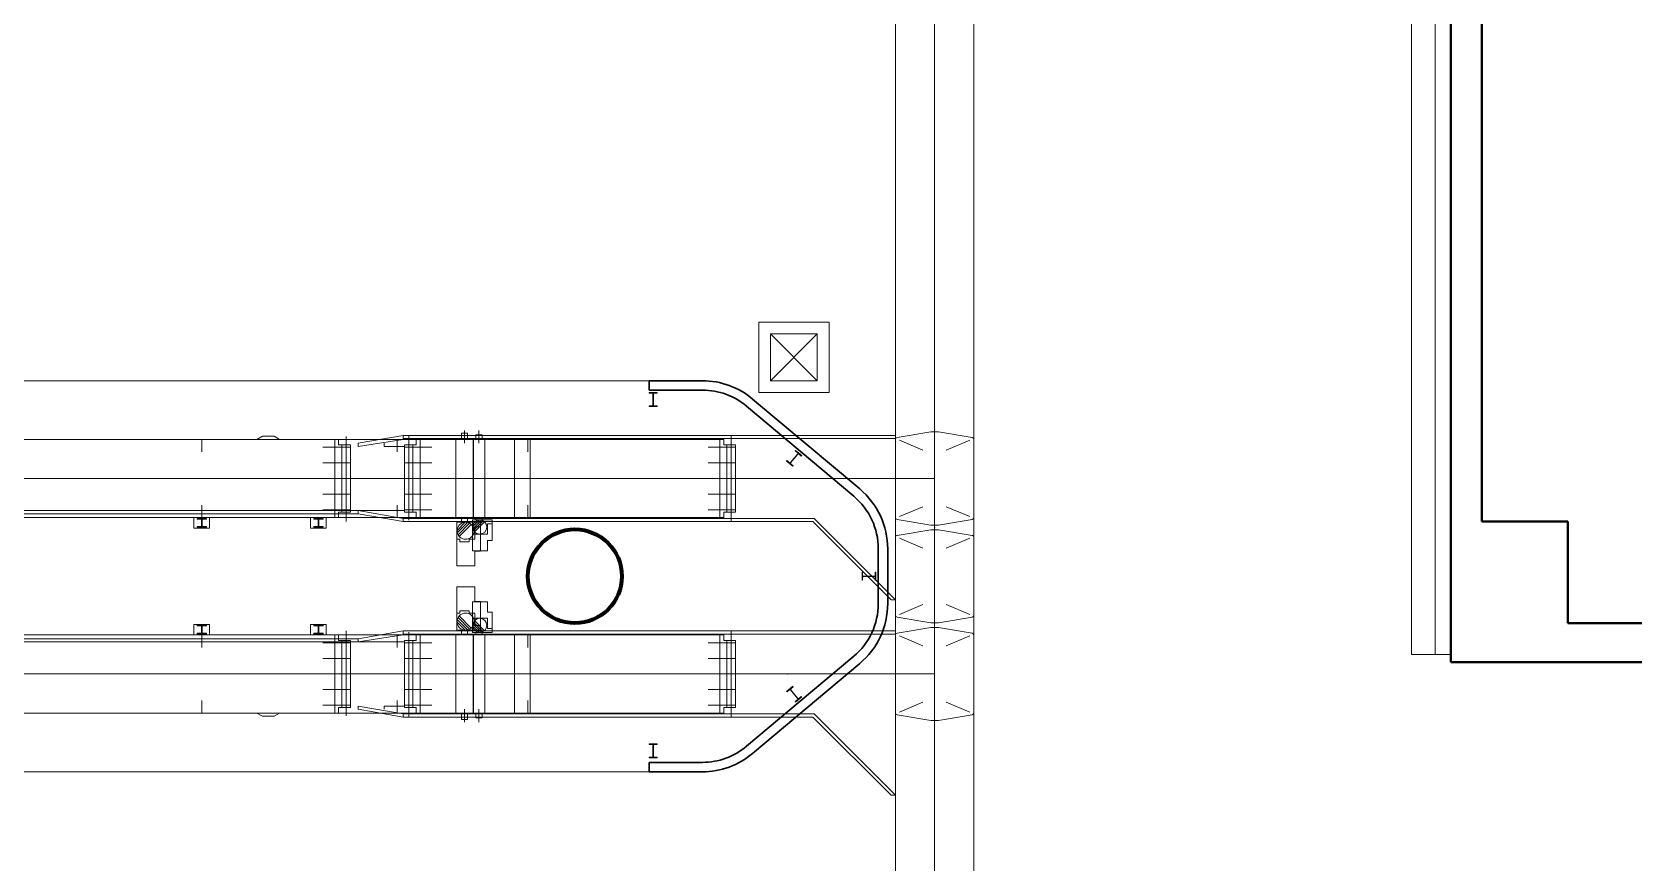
# Model space of a CAD drawing. Header units: metres. Extents: x 1807 to 3745, y 842 to 1968.
# Drawn here: x 3503.06 to 3523.54, y 1520.33 to 1530.96 of the extents above; entities that cross this region are included whole.
import ezdxf

# ---------------------------------------------------------------- set-up
doc = ezdxf.new("R2010")
doc.units = ezdxf.units.M
doc.header["$MEASUREMENT"] = 0
doc.layers.add('Level 1', color=7, linetype='Continuous', lineweight=0)

msp = doc.modelspace()

# ---------------------------------------------------------------- linework, layer by layer
at = {"layer": 'Level 1', "color": 7, "linetype": 'Continuous', "lineweight": 0}
for p, q in [((3521, 1523), (3521, 1585.17)), ((3520.7, 1523), (3520.7, 1582.5)), ((3514.1, 1578.518), (3514.1, 1447.9)), ((3515.1, 1578.518), (3515.1, 1447.9)), ((3512.35, 1527.25), (3513.25, 1527.25)), ((3512.35, 1526.35), (3512.35, 1527.25)), ((3512.5, 1527.1), (3513.1, 1526.5)), ((3513.1, 1527.1), (3512.5, 1526.5)), ((3513.25, 1527.25), (3513.25, 1526.35)), ((3486.27, 1526.5), (3511.63, 1526.5)), ((3513.25, 1526.35), (3512.35, 1526.35)), ((3512.273, 1526.266), (3513.643, 1525.116)), ((3514.599, 1525.874), (3514.601, 1525.876)), ((3514.601, 1525.874), (3514.599, 1525.876)), ((3511.853, 1525.75), (3486.047, 1525.75)), ((3505.228, 1525.75), (3505.228, 1525.59)), ((3506.003, 1525.79), (3505.934, 1525.75)), ((3506.003, 1525.79), (3506.153, 1525.79)), ((3506.223, 1525.75), (3506.153, 1525.79)), ((3506.978, 1525.75), (3506.928, 1525.75)), ((3506.978, 1525.68), (3506.978, 1525.75)), ((3507.128, 1525.68), (3506.978, 1525.68)), ((3507.128, 1524.82), (3507.128, 1525.68)), ((3507.803, 1525.8), (3507.228, 1525.7)), ((3507.228, 1525.66), (3507.803, 1525.75)), ((3507.228, 1525.7), (3507.228, 1525.66)), ((3507.559, 1525.7), (3507.559, 1525.66)), ((3507.818, 1525.66), (3507.559, 1525.66)), ((3507.728, 1525.75), (3507.728, 1525.59)), ((3512, 1525.8), (3507.803, 1525.8)), ((3507.803, 1525.8), (3507.803, 1525.75)), ((3512, 1525.76), (3507.803, 1525.76)), ((3507.819, 1525.68), (3507.819, 1524.82)), ((3507.819, 1525.68), (3507.969, 1525.68)), ((3507.968, 1525.75), (3508.018, 1525.75)), ((3507.969, 1525.68), (3507.969, 1525.75)), ((3508.688, 1525.76), (3508.488, 1525.76)), ((3508.548, 1525.83), (3508.548, 1525.76)), ((3508.628, 1525.83), (3508.548, 1525.83)), ((3508.628, 1525.83), (3508.628, 1525.76)), ((3508.847, 1525.76), (3508.697, 1525.76)), ((3508.812, 1525.81), (3508.732, 1525.81)), ((3508.732, 1525.81), (3508.732, 1525.76)), ((3508.812, 1525.81), (3508.812, 1525.76)), ((3509.4, 1525.75), (3509.4, 1525.59)), ((3511.903, 1525.75), (3511.853, 1525.75)), ((3511.903, 1525.68), (3511.903, 1525.75)), ((3512.053, 1525.68), (3511.903, 1525.68)), ((3512, 1525.8), (3512.72, 1525.8)), ((3512, 1525.8), (3512, 1524.7)), ((3512, 1525.76), (3512.72, 1525.76)), ((3512.053, 1524.82), (3512.053, 1525.68)), ((3512.72, 1525.8), (3514.1, 1525.8)), ((3512.72, 1525.76), (3514.1, 1525.76)), ((3514.1, 1524.751), (3514.1, 1525.749)), ((3514.55, 1525.845), (3514.121, 1525.773)), ((3514.15, 1525.738), (3514.45, 1525.611)), ((3514.65, 1525.845), (3514.55, 1525.845)), ((3514.65, 1525.845), (3515.079, 1525.773)), ((3515.05, 1525.738), (3514.75, 1525.611)), ((3515.1, 1524.751), (3515.1, 1525.749)), ((3515.1, 1524.751), (3515.1, 1525.749)), ((3507.128, 1525.65), (3506.778, 1525.65)), ((3507.128, 1525.45), (3506.778, 1525.45)), ((3507.819, 1525.65), (3508.169, 1525.65)), ((3507.819, 1525.45), (3508.169, 1525.45)), ((3512.053, 1525.65), (3511.703, 1525.65)), ((3512.053, 1525.45), (3511.703, 1525.45)), ((3507.128, 1525.25), (3506.778, 1525.25)), ((3507.819, 1525.25), (3508.169, 1525.25)), ((3512.053, 1525.25), (3511.703, 1525.25)), ((3512.721, 1525.249), (3512.719, 1525.251)), ((3512.721, 1525.251), (3512.719, 1525.249)), ((3514.601, 1525.249), (3514.599, 1525.251)), ((3514.601, 1525.251), (3514.599, 1525.249)), ((3514.599, 1525.249), (3514.601, 1525.251)), ((3514.601, 1525.249), (3514.599, 1525.251)), ((3507.128, 1525.05), (3506.778, 1525.05)), ((3507.819, 1525.05), (3508.169, 1525.05)), ((3512.053, 1525.05), (3511.703, 1525.05)), ((3507.818, 1524.84), (3488.228, 1524.84)), ((3505.228, 1524.91), (3505.228, 1524.75)), ((3507.128, 1524.85), (3506.778, 1524.85)), ((3507.228, 1524.84), (3507.228, 1524.8)), ((3507.803, 1524.74), (3507.228, 1524.84)), ((3507.728, 1524.91), (3507.728, 1524.75)), ((3507.819, 1524.85), (3508.169, 1524.85)), ((3509.4, 1524.91), (3509.4, 1524.75)), ((3512.053, 1524.85), (3511.703, 1524.85)), ((3514.15, 1524.762), (3514.45, 1524.889)), ((3515.05, 1524.762), (3514.75, 1524.889)), ((3511.853, 1524.75), (3486.047, 1524.75)), ((3507.228, 1524.8), (3488.228, 1524.8)), ((3505.128, 1524.616), (3505.128, 1524.75)), ((3505.128, 1524.75), (3505.328, 1524.75)), ((3505.168, 1524.74), (3505.288, 1524.74)), ((3505.168, 1524.74), (3505.168, 1524.73)), ((3505.168, 1524.73), (3505.223, 1524.73)), ((3505.168, 1524.636), (3505.168, 1524.626)), ((3505.168, 1524.636), (3505.223, 1524.636)), ((3505.188, 1524.75), (3505.188, 1524.74)), ((3505.223, 1524.73), (3505.223, 1524.636)), ((3505.233, 1524.73), (3505.288, 1524.73)), ((3505.233, 1524.73), (3505.233, 1524.636)), ((3505.233, 1524.636), (3505.288, 1524.636)), ((3505.268, 1524.75), (3505.268, 1524.74)), ((3505.288, 1524.74), (3505.288, 1524.73)), ((3505.288, 1524.636), (3505.288, 1524.626)), ((3505.328, 1524.616), (3505.328, 1524.75)), ((3506.62, 1524.616), (3506.62, 1524.75)), ((3506.62, 1524.75), (3506.82, 1524.75)), ((3506.66, 1524.74), (3506.78, 1524.74)), ((3506.66, 1524.74), (3506.66, 1524.73)), ((3506.66, 1524.73), (3506.715, 1524.73)), ((3506.66, 1524.636), (3506.66, 1524.626)), ((3506.66, 1524.636), (3506.715, 1524.636)), ((3506.68, 1524.75), (3506.68, 1524.74)), ((3506.715, 1524.73), (3506.715, 1524.636)), ((3506.725, 1524.73), (3506.78, 1524.73)), ((3506.725, 1524.73), (3506.725, 1524.636)), ((3506.725, 1524.636), (3506.78, 1524.636)), ((3506.76, 1524.75), (3506.76, 1524.74)), ((3506.78, 1524.74), (3506.78, 1524.73)), ((3506.78, 1524.636), (3506.78, 1524.626)), ((3506.82, 1524.616), (3506.82, 1524.75)), ((3506.978, 1524.75), (3506.928, 1524.75)), ((3507.128, 1524.82), (3506.978, 1524.82)), ((3506.978, 1524.82), (3506.978, 1524.75)), ((3507.228, 1524.8), (3507.803, 1524.7)), ((3512, 1524.74), (3507.803, 1524.74)), ((3507.803, 1524.74), (3507.803, 1524.7)), ((3512, 1524.7), (3507.803, 1524.7)), ((3507.819, 1524.82), (3507.969, 1524.82)), ((3507.968, 1524.75), (3508.018, 1524.75)), ((3507.969, 1524.82), (3507.969, 1524.75)), ((3508.688, 1524.74), (3508.488, 1524.74)), ((3508.492, 1524.69), (3508.492, 1524.472)), ((3508.492, 1524.69), (3508.792, 1524.69)), ((3508.493, 1524.587), (3508.596, 1524.69)), ((3508.496, 1524.554), (3508.628, 1524.687)), ((3508.506, 1524.529), (3508.654, 1524.677)), ((3508.52, 1524.508), (3508.675, 1524.662)), ((3508.548, 1524.74), (3508.548, 1524.69)), ((3508.628, 1524.74), (3508.628, 1524.69)), ((3508.692, 1524.72), (3508.692, 1524.538)), ((3508.692, 1524.72), (3508.942, 1524.72)), ((3508.692, 1524.633), (3508.779, 1524.72)), ((3508.695, 1524.607), (3508.805, 1524.717)), ((3508.847, 1524.74), (3508.697, 1524.74)), ((3508.703, 1524.585), (3508.827, 1524.709)), ((3508.715, 1524.568), (3508.844, 1524.697)), ((3508.72, 1524.63), (3508.792, 1524.63)), ((3508.72, 1524.63), (3508.72, 1524.472)), ((3508.732, 1524.74), (3508.732, 1524.72)), ((3508.792, 1524.69), (3508.792, 1524.63)), ((3508.812, 1524.74), (3508.812, 1524.72)), ((3508.882, 1524.67), (3508.942, 1524.67)), ((3508.882, 1524.67), (3508.882, 1524.538)), ((3508.942, 1524.72), (3508.942, 1524.67)), ((3511.903, 1524.75), (3511.853, 1524.75)), ((3512.053, 1524.82), (3511.903, 1524.82)), ((3511.903, 1524.82), (3511.903, 1524.75)), ((3512, 1524.74), (3512.72, 1524.74)), ((3512, 1524.7), (3512.72, 1524.7)), ((3512.72, 1524.74), (3513.06, 1524.74)), ((3512.72, 1524.7), (3513.043, 1524.7)), ((3513.043, 1524.7), (3514.043, 1523.7)), ((3513.06, 1524.74), (3514.1, 1523.7)), ((3514.55, 1524.655), (3514.121, 1524.726)), ((3514.65, 1524.655), (3514.55, 1524.655)), ((3514.65, 1524.655), (3515.079, 1524.726)), ((3505.128, 1524.616), (3505.328, 1524.616)), ((3505.168, 1524.626), (3505.288, 1524.626)), ((3506.62, 1524.616), (3506.82, 1524.616)), ((3506.66, 1524.626), (3506.78, 1524.626)), ((3508.492, 1524.472), (3508.528, 1524.472)), ((3508.528, 1524.472), (3508.528, 1524.442)), ((3508.528, 1524.442), (3508.649, 1524.442)), ((3508.648, 1524.472), (3508.648, 1524.442)), ((3508.648, 1524.472), (3508.72, 1524.472)), ((3508.692, 1524.538), (3508.882, 1524.538)), ((3514.1, 1523.501), (3514.1, 1524.499)), ((3514.55, 1524.595), (3514.121, 1524.523)), ((3514.15, 1524.488), (3514.45, 1524.361)), ((3514.65, 1524.595), (3514.55, 1524.595)), ((3514.599, 1524.624), (3514.601, 1524.626)), ((3514.601, 1524.624), (3514.599, 1524.626)), ((3514.65, 1524.595), (3515.079, 1524.523)), ((3515.05, 1524.488), (3514.75, 1524.361)), ((3515.1, 1523.501), (3515.1, 1524.499)), ((3515.1, 1523.501), (3515.1, 1524.499)), ((3514, 1524.35), (3514, 1523.65)), ((3514.599, 1523.999), (3514.601, 1524.001)), ((3514.601, 1523.999), (3514.599, 1524.001)), ((3514.043, 1523.7), (3514.1, 1523.7)), ((3514.15, 1523.512), (3514.45, 1523.639)), ((3515.05, 1523.512), (3514.75, 1523.639)), ((3508.492, 1523.528), (3508.528, 1523.528)), ((3508.492, 1523.31), (3508.492, 1523.528)), ((3508.493, 1523.413), (3508.596, 1523.31)), ((3508.496, 1523.446), (3508.628, 1523.313)), ((3508.506, 1523.471), (3508.654, 1523.323)), ((3508.52, 1523.492), (3508.675, 1523.337)), ((3508.528, 1523.558), (3508.649, 1523.558)), ((3508.528, 1523.528), (3508.528, 1523.558)), ((3508.648, 1523.528), (3508.648, 1523.558)), ((3508.648, 1523.528), (3508.72, 1523.528)), ((3508.692, 1523.462), (3508.882, 1523.462)), ((3508.692, 1523.28), (3508.692, 1523.462)), ((3508.703, 1523.414), (3508.827, 1523.291)), ((3508.715, 1523.432), (3508.844, 1523.303)), ((3508.72, 1523.37), (3508.72, 1523.528)), ((3508.882, 1523.33), (3508.882, 1523.462)), ((3514.55, 1523.405), (3514.121, 1523.476)), ((3514.65, 1523.405), (3514.55, 1523.405)), ((3514.65, 1523.405), (3515.079, 1523.476)), ((3511.853, 1523.25), (3487.489, 1523.25)), ((3507.228, 1523.2), (3488.228, 1523.2)), ((3505.128, 1523.384), (3505.128, 1523.25)), ((3505.128, 1523.384), (3505.328, 1523.384)), ((3505.128, 1523.25), (3505.328, 1523.25)), ((3505.168, 1523.374), (3505.288, 1523.374)), ((3505.168, 1523.364), (3505.168, 1523.374)), ((3505.168, 1523.364), (3505.223, 1523.364)), ((3505.168, 1523.27), (3505.223, 1523.27)), ((3505.168, 1523.26), (3505.168, 1523.27)), ((3505.168, 1523.26), (3505.288, 1523.26)), ((3505.188, 1523.25), (3505.188, 1523.26)), ((3505.223, 1523.27), (3505.223, 1523.364)), ((3505.228, 1523.09), (3505.228, 1523.25)), ((3505.233, 1523.364), (3505.288, 1523.364)), ((3505.233, 1523.27), (3505.233, 1523.364)), ((3505.233, 1523.27), (3505.288, 1523.27)), ((3505.268, 1523.25), (3505.268, 1523.26)), ((3505.288, 1523.364), (3505.288, 1523.374)), ((3505.288, 1523.26), (3505.288, 1523.27)), ((3505.328, 1523.384), (3505.328, 1523.25)), ((3506.62, 1523.384), (3506.62, 1523.25)), ((3506.62, 1523.384), (3506.82, 1523.384)), ((3506.62, 1523.25), (3506.82, 1523.25)), ((3506.66, 1523.374), (3506.78, 1523.374)), ((3506.66, 1523.364), (3506.66, 1523.374)), ((3506.66, 1523.364), (3506.715, 1523.364)), ((3506.66, 1523.27), (3506.715, 1523.27)), ((3506.66, 1523.26), (3506.66, 1523.27)), ((3506.66, 1523.26), (3506.78, 1523.26)), ((3506.68, 1523.25), (3506.68, 1523.26)), ((3506.715, 1523.27), (3506.715, 1523.364)), ((3506.725, 1523.364), (3506.78, 1523.364)), ((3506.725, 1523.27), (3506.725, 1523.364)), ((3506.725, 1523.27), (3506.78, 1523.27)), ((3506.76, 1523.25), (3506.76, 1523.26)), ((3506.78, 1523.364), (3506.78, 1523.374)), ((3506.78, 1523.26), (3506.78, 1523.27)), ((3506.82, 1523.384), (3506.82, 1523.25)), ((3506.978, 1523.25), (3506.928, 1523.25)), ((3506.978, 1523.18), (3506.978, 1523.25)), ((3507.803, 1523.3), (3507.228, 1523.2)), ((3507.228, 1523.16), (3507.803, 1523.25)), ((3507.228, 1523.2), (3507.228, 1523.16)), ((3507.728, 1523.09), (3507.728, 1523.25)), ((3512, 1523.3), (3507.803, 1523.3)), ((3507.803, 1523.3), (3507.803, 1523.25)), ((3512, 1523.26), (3507.803, 1523.26)), ((3507.968, 1523.25), (3508.018, 1523.25)), ((3507.969, 1523.18), (3507.969, 1523.25)), ((3508.688, 1523.26), (3508.488, 1523.26)), ((3508.492, 1523.31), (3508.792, 1523.31)), ((3508.548, 1523.26), (3508.548, 1523.31)), ((3508.628, 1523.26), (3508.628, 1523.31)), ((3508.692, 1523.366), (3508.779, 1523.28)), ((3508.692, 1523.28), (3508.942, 1523.28)), ((3508.695, 1523.393), (3508.805, 1523.283)), ((3508.847, 1523.26), (3508.697, 1523.26)), ((3508.72, 1523.37), (3508.792, 1523.37)), ((3508.732, 1523.26), (3508.732, 1523.28)), ((3508.792, 1523.31), (3508.792, 1523.37)), ((3508.812, 1523.26), (3508.812, 1523.28)), ((3508.882, 1523.33), (3508.942, 1523.33)), ((3508.942, 1523.28), (3508.942, 1523.33)), ((3509.4, 1523.25), (3509.4, 1523.09)), ((3511.903, 1523.25), (3511.853, 1523.25)), ((3511.903, 1523.18), (3511.903, 1523.25)), ((3512, 1523.3), (3512.72, 1523.3)), ((3512, 1523.3), (3512, 1522.2)), ((3512, 1523.26), (3512.72, 1523.26)), ((3512.72, 1523.3), (3514.1, 1523.3)), ((3512.72, 1523.26), (3514.1, 1523.26)), ((3514.1, 1522.251), (3514.1, 1523.249)), ((3514.55, 1523.345), (3514.121, 1523.273)), ((3514.15, 1523.238), (3514.45, 1523.111)), ((3514.65, 1523.345), (3514.55, 1523.345)), ((3514.599, 1523.374), (3514.601, 1523.376)), ((3514.601, 1523.374), (3514.599, 1523.376)), ((3514.65, 1523.345), (3515.079, 1523.273)), ((3515.05, 1523.238), (3514.75, 1523.111)), ((3515.1, 1522.251), (3515.1, 1523.249)), ((3515.1, 1522.251), (3515.1, 1523.249)), ((3507.818, 1523.16), (3488.228, 1523.16)), ((3507.128, 1523.15), (3506.778, 1523.15)), ((3507.128, 1523.18), (3506.978, 1523.18)), ((3507.128, 1523.18), (3507.128, 1522.32)), ((3507.819, 1522.32), (3507.819, 1523.18)), ((3507.819, 1523.18), (3507.969, 1523.18)), ((3507.819, 1523.15), (3508.169, 1523.15)), ((3512.053, 1523.15), (3511.703, 1523.15)), ((3512.053, 1523.18), (3511.903, 1523.18)), ((3512.053, 1523.18), (3512.053, 1522.32)), ((3521, 1523), (3520.7, 1523)), ((3521.2, 1523), (3521, 1523)), ((3507.128, 1522.95), (3506.778, 1522.95)), ((3507.819, 1522.95), (3508.169, 1522.95)), ((3512.053, 1522.95), (3511.703, 1522.95)), ((3513.643, 1522.884), (3512.273, 1521.734)), ((3507.128, 1522.75), (3506.778, 1522.75)), ((3507.819, 1522.75), (3508.169, 1522.75)), ((3512.053, 1522.75), (3511.703, 1522.75)), ((3512.721, 1522.749), (3512.719, 1522.751)), ((3512.721, 1522.751), (3512.719, 1522.749)), ((3514.601, 1522.749), (3514.599, 1522.751)), ((3514.601, 1522.751), (3514.599, 1522.749)), ((3514.599, 1522.749), (3514.601, 1522.751)), ((3514.601, 1522.749), (3514.599, 1522.751)), ((3505.228, 1522.25), (3505.228, 1522.41)), ((3507.128, 1522.55), (3506.778, 1522.55)), ((3507.728, 1522.25), (3507.728, 1522.41)), ((3507.819, 1522.55), (3508.169, 1522.55)), ((3509.4, 1522.41), (3509.4, 1522.25)), ((3512.053, 1522.55), (3511.703, 1522.55)), ((3514.15, 1522.262), (3514.45, 1522.389)), ((3515.05, 1522.262), (3514.75, 1522.389)), ((3511.853, 1522.25), (3486.047, 1522.25)), ((3506.003, 1522.21), (3505.934, 1522.25)), ((3506.003, 1522.21), (3506.153, 1522.21)), ((3506.223, 1522.25), (3506.153, 1522.21)), ((3507.128, 1522.35), (3506.778, 1522.35)), ((3506.978, 1522.25), (3506.928, 1522.25)), ((3507.128, 1522.32), (3506.978, 1522.32)), ((3506.978, 1522.32), (3506.978, 1522.25)), ((3507.228, 1522.34), (3507.228, 1522.3)), ((3507.803, 1522.24), (3507.228, 1522.34)), ((3507.228, 1522.3), (3507.803, 1522.2)), ((3507.559, 1522.3), (3507.559, 1522.34)), ((3507.818, 1522.34), (3507.559, 1522.34)), ((3512, 1522.24), (3507.803, 1522.24)), ((3507.803, 1522.24), (3507.803, 1522.2)), ((3512, 1522.2), (3507.803, 1522.2)), ((3507.819, 1522.35), (3508.169, 1522.35)), ((3507.819, 1522.32), (3507.969, 1522.32)), ((3507.968, 1522.25), (3508.018, 1522.25)), ((3507.969, 1522.32), (3507.969, 1522.25)), ((3508.688, 1522.24), (3508.488, 1522.24)), ((3508.548, 1522.17), (3508.548, 1522.24)), ((3508.628, 1522.17), (3508.548, 1522.17)), ((3508.628, 1522.17), (3508.628, 1522.24)), ((3508.847, 1522.24), (3508.697, 1522.24)), ((3508.732, 1522.19), (3508.732, 1522.24)), ((3508.812, 1522.19), (3508.732, 1522.19)), ((3508.812, 1522.19), (3508.812, 1522.24)), ((3512.053, 1522.35), (3511.703, 1522.35)), ((3511.903, 1522.25), (3511.853, 1522.25)), ((3512.053, 1522.32), (3511.903, 1522.32)), ((3511.903, 1522.32), (3511.903, 1522.25)), ((3512, 1522.24), (3512.72, 1522.24)), ((3512, 1522.2), (3512.72, 1522.2)), ((3512.72, 1522.24), (3513.06, 1522.24)), ((3512.72, 1522.2), (3513.043, 1522.2)), ((3513.043, 1522.2), (3514.043, 1521.2)), ((3513.06, 1522.24), (3514.1, 1521.2)), ((3514.55, 1522.155), (3514.121, 1522.226)), ((3514.65, 1522.155), (3515.079, 1522.226)), ((3514.65, 1522.155), (3514.55, 1522.155)), ((3511.63, 1521.5), (3486.27, 1521.5)), ((3514.043, 1521.2), (3514.1, 1521.2))]:
    msp.add_line(p, q, dxfattribs=at)
at = {"layer": 'Level 1', "color": 7, "linetype": 'Continuous', "lineweight": 40}
for p, q in [((3521.2, 1585.17), (3521.2, 1522.9)), ((3521.6, 1535.3), (3521.6, 1524.7)), ((3521.6, 1524.7), (3522.7, 1524.7)), ((3522.7, 1524.7), (3522, 1524.7)), ((3522.7, 1524), (3522.7, 1524.7)), ((3522.7, 1524.7), (3522.7, 1523.4)), ((3522.7, 1523.4), (3533.3, 1523.4)), ((3560.15, 1522.9), (3521.2, 1522.9))]:
    msp.add_line(p, q, dxfattribs=at)
at = {"layer": 'Level 1', "color": 7, "linetype": 'Continuous', "lineweight": 0, "ltscale": 4}
for p, q in [((3514.6, 1578.518), (3514.6, 1447.9)), ((3508.588, 1525.7), (3508.588, 1525.864)), ((3508.772, 1525.7), (3508.772, 1525.864)), ((3506.928, 1524.75), (3506.928, 1525.75)), ((3507.018, 1524.82), (3507.018, 1525.68)), ((3507.073, 1524.7), (3507.073, 1525.785)), ((3507.874, 1525.8), (3507.874, 1524.715)), ((3507.929, 1525.68), (3507.929, 1524.82)), ((3508.019, 1525.75), (3508.019, 1524.75)), ((3508.475, 1525.75), (3508.475, 1524.75)), ((3508.697, 1525.75), (3508.697, 1524.75)), ((3508.701, 1525.75), (3508.701, 1524.75)), ((3508.847, 1525.75), (3508.847, 1524.75)), ((3509.228, 1525.75), (3509.228, 1524.75)), ((3509.428, 1525.75), (3509.428, 1524.75)), ((3511.853, 1524.75), (3511.853, 1525.75)), ((3511.943, 1524.82), (3511.943, 1525.68)), ((3511.998, 1524.7), (3511.998, 1525.785)), ((3485.18, 1525.25), (3512.72, 1525.25)), ((3514.6, 1525.25), (3512.72, 1525.25)), ((3508.792, 1524.63), (3508.792, 1524.322)), ((3508.942, 1524.67), (3508.942, 1524.458)), ((3508.492, 1524.134), (3508.492, 1524.472)), ((3508.692, 1524.326), (3508.692, 1524.538)), ((3508.882, 1524.458), (3508.882, 1524.326)), ((3508.882, 1524.458), (3508.942, 1524.458)), ((3508.882, 1524.326), (3508.692, 1524.326)), ((3508.72, 1524.322), (3508.72, 1524.134)), ((3508.72, 1524.322), (3508.792, 1524.322)), ((3508.72, 1524.134), (3508.492, 1524.134)), ((3508.492, 1523.866), (3508.492, 1523.528)), ((3508.72, 1523.866), (3508.492, 1523.866)), ((3508.72, 1523.678), (3508.72, 1523.866)), ((3508.692, 1523.674), (3508.692, 1523.462)), ((3508.882, 1523.674), (3508.692, 1523.674)), ((3508.72, 1523.678), (3508.792, 1523.678)), ((3508.792, 1523.37), (3508.792, 1523.678)), ((3508.882, 1523.542), (3508.882, 1523.674)), ((3508.882, 1523.542), (3508.942, 1523.542)), ((3508.942, 1523.33), (3508.942, 1523.542)), ((3506.928, 1523.25), (3506.928, 1522.25)), ((3507.073, 1523.3), (3507.073, 1522.215)), ((3507.874, 1522.2), (3507.874, 1523.285)), ((3508.019, 1522.25), (3508.019, 1523.25)), ((3508.475, 1522.25), (3508.475, 1523.25)), ((3508.697, 1522.25), (3508.697, 1523.25)), ((3508.701, 1522.25), (3508.701, 1523.25)), ((3508.847, 1522.25), (3508.847, 1523.25)), ((3509.228, 1523.25), (3509.228, 1522.25)), ((3509.428, 1523.25), (3509.428, 1522.25)), ((3511.853, 1523.25), (3511.853, 1522.25)), ((3511.998, 1523.3), (3511.998, 1522.215)), ((3507.018, 1523.18), (3507.018, 1522.32)), ((3507.929, 1522.32), (3507.929, 1523.18)), ((3511.943, 1523.18), (3511.943, 1522.32)), ((3485.18, 1522.75), (3512.72, 1522.75)), ((3514.6, 1522.75), (3512.72, 1522.75)), ((3508.588, 1522.3), (3508.588, 1522.136)), ((3508.772, 1522.3), (3508.772, 1522.136))]:
    msp.add_line(p, q, dxfattribs=at)
at = {"layer": 'Level 1', "color": 7, "linetype": 'Continuous', "lineweight": 13}
for p, q in [((3512.5, 1527.1), (3513.1, 1527.1)), ((3512.5, 1526.5), (3512.5, 1527.1)), ((3513.1, 1527.1), (3513.1, 1526.5)), ((3513.1, 1526.5), (3512.5, 1526.5)), ((3510.95, 1526.35), (3511.051, 1526.35)), ((3510.95, 1526.342), (3510.95, 1526.35)), ((3510.991, 1526.342), (3510.95, 1526.342)), ((3510.998, 1526.188), (3510.998, 1526.334)), ((3511.003, 1526.334), (3511.003, 1526.188)), ((3511.051, 1526.342), (3511.01, 1526.342)), ((3511.051, 1526.35), (3511.051, 1526.342)), ((3510.95, 1526.172), (3510.95, 1526.18)), ((3510.95, 1526.18), (3510.991, 1526.18)), ((3511.051, 1526.172), (3510.95, 1526.172)), ((3511.01, 1526.18), (3511.051, 1526.18)), ((3511.051, 1526.18), (3511.051, 1526.172)), ((3512.708, 1525.472), (3512.713, 1525.479)), ((3512.786, 1525.407), (3512.708, 1525.472)), ((3512.713, 1525.479), (3512.745, 1525.452)), ((3512.755, 1525.453), (3512.85, 1525.566)), ((3512.853, 1525.563), (3512.759, 1525.45)), ((3512.817, 1525.603), (3512.823, 1525.609)), ((3512.849, 1525.576), (3512.817, 1525.603)), ((3512.823, 1525.609), (3512.9, 1525.543)), ((3512.895, 1525.537), (3512.864, 1525.564)), ((3512.9, 1525.543), (3512.895, 1525.537)), ((3512.76, 1525.439), (3512.791, 1525.413)), ((3512.791, 1525.413), (3512.786, 1525.407)), ((3513.672, 1523.949), (3513.672, 1524.051)), ((3513.672, 1524.051), (3513.68, 1524.051)), ((3513.68, 1524.051), (3513.68, 1524.01)), ((3513.842, 1524.01), (3513.842, 1524.051)), ((3513.842, 1524.051), (3513.85, 1524.051)), ((3513.85, 1524.051), (3513.85, 1523.949)), ((3513.68, 1523.949), (3513.672, 1523.949)), ((3513.68, 1523.99), (3513.68, 1523.949)), ((3513.688, 1524.002), (3513.834, 1524.002)), ((3513.834, 1523.998), (3513.688, 1523.998)), ((3513.842, 1523.949), (3513.842, 1523.99)), ((3513.85, 1523.949), (3513.842, 1523.949)), ((3512.786, 1522.593), (3512.708, 1522.528)), ((3512.76, 1522.561), (3512.791, 1522.587)), ((3512.791, 1522.587), (3512.786, 1522.593)), ((3512.708, 1522.528), (3512.713, 1522.521)), ((3512.713, 1522.521), (3512.745, 1522.548)), ((3512.755, 1522.547), (3512.85, 1522.434)), ((3512.853, 1522.437), (3512.759, 1522.55)), ((3512.849, 1522.424), (3512.817, 1522.397)), ((3512.817, 1522.397), (3512.823, 1522.391)), ((3512.823, 1522.391), (3512.9, 1522.457)), ((3512.895, 1522.463), (3512.864, 1522.436)), ((3512.9, 1522.457), (3512.895, 1522.463)), ((3510.95, 1521.848), (3510.95, 1521.856)), ((3510.95, 1521.856), (3511.051, 1521.856)), ((3510.991, 1521.848), (3510.95, 1521.848)), ((3510.998, 1521.693), (3510.998, 1521.84)), ((3511.003, 1521.84), (3511.003, 1521.693)), ((3511.051, 1521.848), (3511.011, 1521.848)), ((3511.051, 1521.856), (3511.051, 1521.848)), ((3510.95, 1521.678), (3510.95, 1521.686)), ((3510.95, 1521.686), (3510.991, 1521.686)), ((3511.051, 1521.678), (3510.95, 1521.678)), ((3511.011, 1521.686), (3511.051, 1521.686)), ((3511.051, 1521.686), (3511.051, 1521.678))]:
    msp.add_line(p, q, dxfattribs=at)
at = {"layer": 'Level 1', "color": 7, "linetype": 'Continuous', "lineweight": 30}
for p, q in [((3511.63, 1526.5), (3510.95, 1526.5)), ((3510.95, 1526.5), (3510.95, 1526.38)), ((3510.95, 1526.38), (3511.63, 1526.38)), ((3512.196, 1526.174), (3513.566, 1525.024)), ((3513.643, 1525.116), (3512.273, 1526.266)), ((3513.88, 1524.35), (3513.88, 1523.65)), ((3514, 1523.65), (3514, 1524.35)), ((3513.566, 1522.976), (3512.196, 1521.826)), ((3512.273, 1521.734), (3513.643, 1522.884)), ((3511.63, 1521.62), (3510.95, 1521.62)), ((3510.95, 1521.62), (3510.95, 1521.5)), ((3510.95, 1521.5), (3511.63, 1521.5))]:
    msp.add_line(p, q, dxfattribs=at)
at = {"layer": 'Level 1', "color": 7, "linetype": 'Continuous', "lineweight": 0}
for centre, radius in [((3508.602, 1524.581), 0.109), ((3508.783, 1524.629), 0.091), ((3508.602, 1523.419), 0.109), ((3508.783, 1523.371), 0.091)]:
    msp.add_circle(centre, radius, dxfattribs=at)
at = {"layer": 'Level 1', "color": 7, "linetype": 'Continuous', "lineweight": 70}
msp.add_circle((3510, 1524), 0.6, dxfattribs=at)
at = {"layer": 'Level 1', "color": 7, "linetype": 'Continuous', "lineweight": 0}
for centre, radius, start, end in [((3511.63, 1525.5), 1, 49.9895, 90), ((3514.125, 1525.749), 0.025, 99.4622, 180), ((3515.075, 1525.749), 0.025, 0, 80.5378), ((3513, 1524.35), 1, 0, 49.9899), ((3514.125, 1524.751), 0.025, 180, 260.5376), ((3515.075, 1524.751), 0.025, 279.4624, 0), ((3514.125, 1524.499), 0.025, 99.4622, 180), ((3515.075, 1524.499), 0.025, 0, 80.5378), ((3513, 1523.65), 1, 310.0105, 0), ((3514.125, 1523.501), 0.025, 180, 260.5376), ((3515.075, 1523.501), 0.025, 279.4624, 0), ((3514.125, 1523.249), 0.025, 99.4622, 180), ((3515.075, 1523.249), 0.025, 0, 80.5378), ((3514.125, 1522.251), 0.025, 180, 260.5376), ((3515.075, 1522.251), 0.025, 279.4624, 0), ((3511.63, 1522.5), 1, 270, 310.0101)]:
    msp.add_arc(centre, radius, start, end, dxfattribs=at)
at = {"layer": 'Level 1', "color": 7, "linetype": 'Continuous', "lineweight": 30}
for centre, radius, start, end in [((3511.63, 1525.5), 1, 49.9904, 89.9991), ((3511.63, 1525.5), 0.88, 49.9904, 89.9991), ((3513, 1524.35), 1, 359.9989, 49.9901), ((3513, 1524.35), 0.88, 359.9989, 49.9901), ((3513, 1523.65), 0.88, 310.0105, 359.9992), ((3513, 1523.65), 1, 310.0105, 359.9992), ((3511.63, 1522.5), 0.88, 270.0003, 310.0096), ((3511.63, 1522.5), 1, 270.0003, 310.0096)]:
    msp.add_arc(centre, radius, start, end, dxfattribs=at)
at = {"layer": 'Level 1', "color": 7, "linetype": 'Continuous', "lineweight": 13}
for centre, start, end in [((3510.991, 1526.334), 0, 90), ((3511.01, 1526.334), 90, 180), ((3510.991, 1526.188), 270, 0), ((3511.01, 1526.188), 180, 270), ((3512.75, 1525.458), 230, 320), ((3512.765, 1525.445), 140, 230), ((3512.844, 1525.571), 320, 50), ((3512.859, 1525.558), 50, 140), ((3513.688, 1524.01), 180, 270), ((3513.688, 1523.99), 90, 180), ((3513.834, 1524.01), 270, 0), ((3513.834, 1523.99), 0, 90), ((3512.75, 1522.542), 40, 130), ((3512.765, 1522.555), 130, 220), ((3512.844, 1522.429), 310, 40), ((3512.859, 1522.442), 220, 310), ((3510.991, 1521.84), 0, 90), ((3511.011, 1521.84), 90, 180), ((3510.991, 1521.693), 270, 0), ((3511.011, 1521.693), 180, 270)]:
    msp.add_arc(centre, 0.0076, start, end, dxfattribs=at)

doc.saveas('drawing.dxf')
